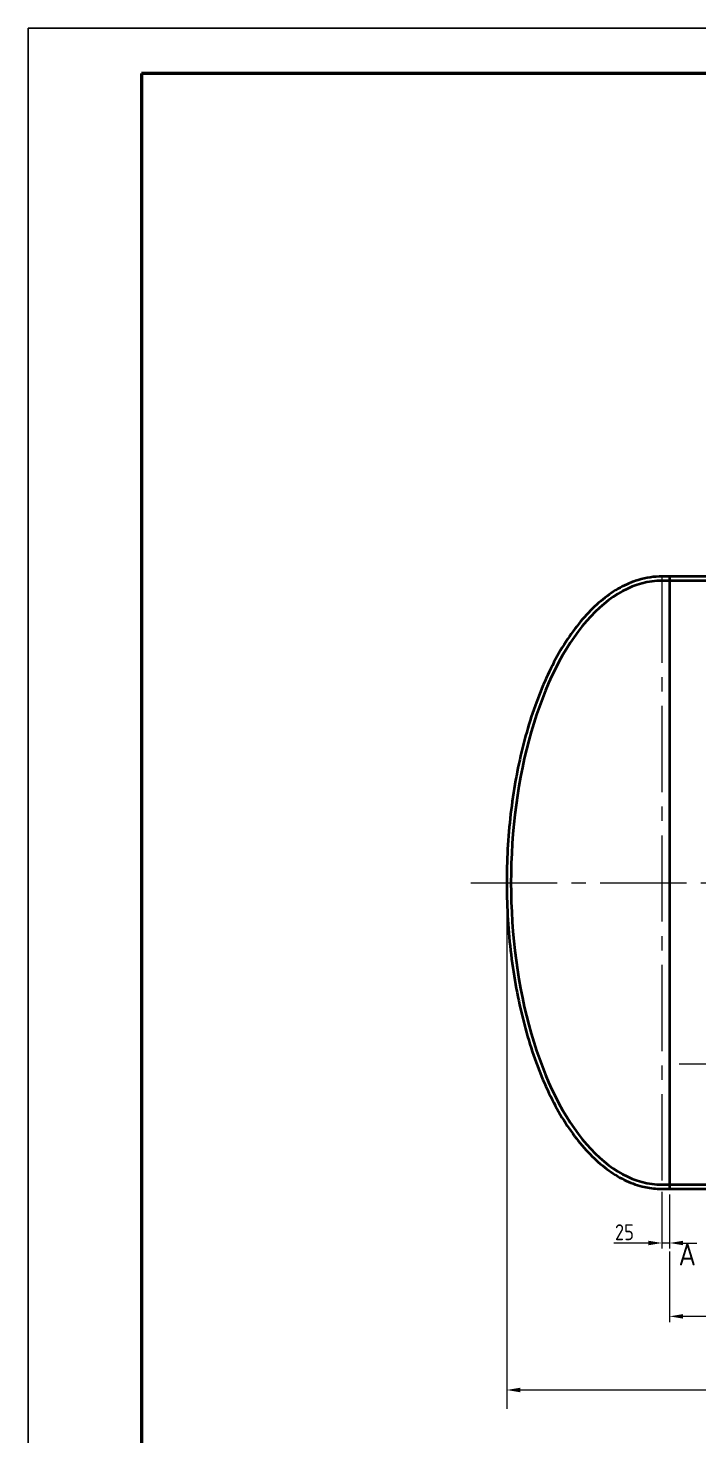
# Model space of a CAD drawing. Header units: millimetres. Extents: x -219752 to -218911, y 126587 to 127181.
# Drawn here: x -219751.5 to -219603.5, y 126869.8 to 127180.6 of the extents above; entities that cross this region are included whole.
import ezdxf

# ---------------------------------------------------------------- set-up
doc = ezdxf.new("R2010")
doc.units = ezdxf.units.MM
doc.linetypes.add('CENTER2', pattern=[28.575, 19.05, -3.175, 3.175, -3.175])
for name, color, linetype, lineweight in [('图层1', 7, 'Continuous', 40), ('图层4', 2, 'Continuous', 20), ('图层6', 4, 'CENTER2', 20), ('图框_内框线', 5, 'Continuous', 50)]:
    doc.layers.add(name, color=color, linetype=linetype, lineweight=lineweight)
doc.layers.add('图框_外框线', color=7, linetype='Continuous')
doc.styles.add('工程字体', font='gbenor.shx', dxfattribs={"bigfont": 'gbcbig.shx'})
doc.dimstyles.new('ISO-25', dxfattribs={"dimtxt": 3.5, "dimasz": 3, "dimexe": 1.25, "dimexo": 0.625, "dimtad": 1, "dimtxsty": '工程字体', "dimcen": 2.5, "dimclrd": 3, "dimclre": 3, "dimclrt": 2, "dimadec": 0, "dimazin": 0, "dimtfac": 1, "dimtmove": 0, "dimatfit": 3, "dimfxl": 0, "dimlwd": 13, "dimlwe": 13, "dimarcsym": 0})

# ---------------------------------------------------------------- blocks, each defined once
blk = doc.blocks.new('*D3')
at = {"layer": 'Defpoints', "color": 0}
for p in [(-219609.95, 126911.11), (-219586.62, 126905.47), (-219609.95, 126896.16)]:
    blk.add_point(p, dxfattribs=at)
at = {"layer": '图层1', "color": 3, "lineweight": 13}
for p, q in [((-219609.95, 126910.48), (-219609.95, 126894.91)), ((-219586.62, 126904.85), (-219586.62, 126894.91)), ((-219589.62, 126896.16), (-219606.95, 126896.16))]:
    blk.add_line(p, q, dxfattribs=at)
at = {"layer": '图层1', "color": 3}
for points in [[(-219606.95, 126896.66), (-219606.95, 126895.66), (-219609.95, 126896.16)], [(-219589.62, 126896.66), (-219589.62, 126895.66), (-219586.62, 126896.16)]]:
    blk.add_solid(points, dxfattribs=at)
at = {"layer": '图层1', "color": 2, "insert": (-219598.28, 126898.53), "char_height": 3.5, "attachment_point": 5, "style": '工程字体'}
blk.add_mtext('360', dxfattribs=at)

msp = doc.modelspace()

# ---------------------------------------------------------------- linework, layer by layer
at = {"layer": '图层1'}
for p, q in [((-219582.293, 127059.513), (-219611.616, 127059.513)), ((-219609.949, 127059.513), (-219609.949, 126924.313)), ((-219582.293, 127058.58), (-219611.616, 127058.58)), ((-219611.616, 126925.247), (-219528.516, 126925.247)), ((-219611.616, 126924.313), (-219528.516, 126924.313))]:
    msp.add_line(p, q, dxfattribs=at)
at = {"layer": '图层1', "color": 3, "lineweight": 13}
for p, q in [((-219645.882, 126991.288), (-219645.882, 126875.722)), ((-219611.616, 126923.688), (-219611.616, 126911.109)), ((-219609.949, 126923.063), (-219609.949, 126911.109)), ((-219614.616, 126912.359), (-219622.269, 126912.359)), ((-219609.949, 126912.359), (-219611.616, 126912.359)), ((-219606.949, 126912.359), (-219603.949, 126912.359)), ((-219645.882, 126898.32), (-219645.882, 126878.655)), ((-219642.882, 126879.905), (-219351.553, 126879.905))]:
    msp.add_line(p, q, dxfattribs=at)
at = {"layer": '图层1'}
msp.add_ellipse((-219611.616, 126991.913), major_axis=(0, 66.667), ratio=0.5, start_param=0, end_param=3.1415927, dxfattribs=at)
msp.add_open_spline([(-219611.616, 127059.513), (-219612.491, 127059.513), (-219613.366, 127059.448), (-219615.109, 127059.188), (-219615.976, 127058.993), (-219617.699, 127058.475), (-219618.553, 127058.153), (-219620.716, 127057.168), (-219622.011, 127056.417), (-219624.538, 127054.629), (-219625.77, 127053.592), (-219628.157, 127051.247), (-219629.312, 127049.941), (-219631.532, 127047.076), (-219632.598, 127045.518), (-219634.628, 127042.172), (-219635.592, 127040.385), (-219637.408, 127036.603), (-219638.259, 127034.609), (-219639.84, 127030.44), (-219640.568, 127028.266), (-219641.894, 127023.766), (-219642.491, 127021.441), (-219643.545, 127016.669), (-219644.002, 127014.223), (-219644.771, 127009.242), (-219645.083, 127006.708), (-219645.558, 127001.585), (-219645.72, 126998.996), (-219645.894, 126993.799), (-219645.906, 126991.19), (-219645.777, 126985.987), (-219645.636, 126983.393), (-219645.206, 126978.255), (-219644.916, 126975.71), (-219644.19, 126970.704), (-219643.754, 126968.243), (-219642.742, 126963.436), (-219642.165, 126961.091), (-219640.879, 126956.547), (-219640.169, 126954.348), (-219638.626, 126950.127), (-219637.792, 126948.104), (-219636.01, 126944.262), (-219635.061, 126942.442), (-219633.062, 126939.028), (-219632.011, 126937.435), (-219629.817, 126934.496), (-219628.674, 126933.151), (-219626.311, 126930.727), (-219625.089, 126929.648), (-219622.582, 126927.775), (-219621.295, 126926.981), (-219618.673, 126925.692), (-219617.336, 126925.197), (-219614.893, 126924.585), (-219613.791, 126924.413), (-219612.329, 126924.324), (-219611.972, 126924.313), (-219611.616, 126924.313)], degree=3, knots=[0, 0, 0, 0, 0.0745751, 0.0745751, 0.1491503, 0.1491503, 0.2237254, 0.2237254, 0.3401102, 0.3401102, 0.456495, 0.456495, 0.5728798, 0.5728798, 0.6892646, 0.6892646, 0.8056493, 0.8056493, 0.9220341, 0.9220341, 1.0384189, 1.0384189, 1.1548037, 1.1548037, 1.2711885, 1.2711885, 1.3875733, 1.3875733, 1.5039581, 1.5039581, 1.6203429, 1.6203429, 1.7367276, 1.7367276, 1.8531124, 1.8531124, 1.9694972, 1.9694972, 2.085882, 2.085882, 2.2022668, 2.2022668, 2.3186516, 2.3186516, 2.4350364, 2.4350364, 2.5514212, 2.5514212, 2.6678059, 2.6678059, 2.7841907, 2.7841907, 2.9005755, 2.9005755, 3.0169603, 3.0169603, 3.1111871, 3.1111871, 3.1415927, 3.1415927, 3.1415927, 3.1415927], dxfattribs=at)
at = {"layer": '图层1', "color": 3}
for points in [[(-219614.616, 126912.859), (-219614.616, 126911.859), (-219611.616, 126912.359)], [(-219606.949, 126912.859), (-219606.949, 126911.859), (-219609.949, 126912.359)], [(-219642.882, 126880.405), (-219642.882, 126879.405), (-219645.882, 126879.905)]]:
    msp.add_solid(points, dxfattribs=at)
at = {"layer": '图层6'}
for p, q in [((-219611.616, 127059.513), (-219611.616, 126924.313)), ((-219653.805, 126991.913), (-219397.507, 126991.913)), ((-219607.809, 126951.913), (-219433.464, 126951.913))]:
    msp.add_line(p, q, dxfattribs=at)
at = {"layer": '图框_内框线'}
for p, q in [((-218920.511, 127170.577), (-219726.511, 127170.577)), ((-219726.511, 127170.577), (-219726.511, 126596.577))]:
    msp.add_line(p, q, dxfattribs=at)
at = {"layer": '图框_外框线'}
for p, q in [((-218910.511, 127180.577), (-219751.511, 127180.577)), ((-219751.511, 127180.577), (-219751.511, 126586.577))]:
    msp.add_line(p, q, dxfattribs=at)

# ---------------------------------------------------------------- texts
at = {"layer": '图层1', "color": 2, "style": '工程字体'}
msp.add_text('25', height=3.5, dxfattribs=at).set_placement((-219622.007, 126912.984))
at = {"layer": '图层4', "style": '工程字体'}
msp.add_text('A', height=5, dxfattribs=at).set_placement((-219607.944, 126907.406))

# ---------------------------------------------------------------- dimensions: what is measured, and where the dimension line sits
at = {"layer": '图层1'}
dim = msp.add_linear_dim(base=(-219609.949, 126896.158), p1=(-219586.616, 126905.473), p2=(-219609.949, 126911.109), text='360', dimstyle='ISO-25', dxfattribs=at)
dim.commit()
dim.dimension.update_dxf_attribs({"geometry": '*D3', "text_midpoint": (-219598.282, 126898.533)})

doc.saveas('drawing.dxf')
